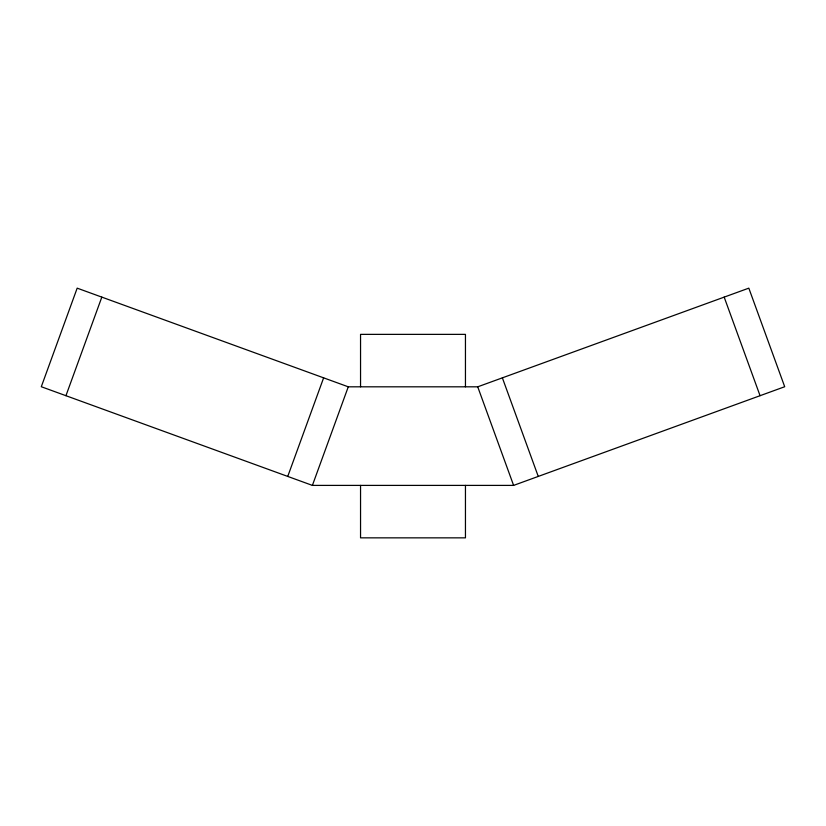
<?xml version="1.0" encoding="UTF-8"?>
<svg xmlns="http://www.w3.org/2000/svg" width="826" height="826" viewBox="0 0 826 826"><rect width="100%" height="100%" fill="white"/><g stroke="black" fill="none" stroke-linecap="round" stroke-linejoin="round"><path stroke-width="1.24" d="M65.946 395.695L101.825 297.123M287.747 476.426L323.627 377.854M312.393 485.399L348.273 386.816L477.727 386.816L748.821 288.15L784.7 386.733L513.607 485.399L312.393 485.399L41.3 386.733L77.179 288.15L348.273 386.816M724.175 297.123L760.054 395.695M502.373 377.854L538.253 476.426M477.727 386.816L513.607 485.399M465.451 386.816L465.451 334.365L360.549 334.365L360.549 386.816M465.451 485.399L465.451 537.85L360.549 537.85L360.549 485.399"/></g></svg>
